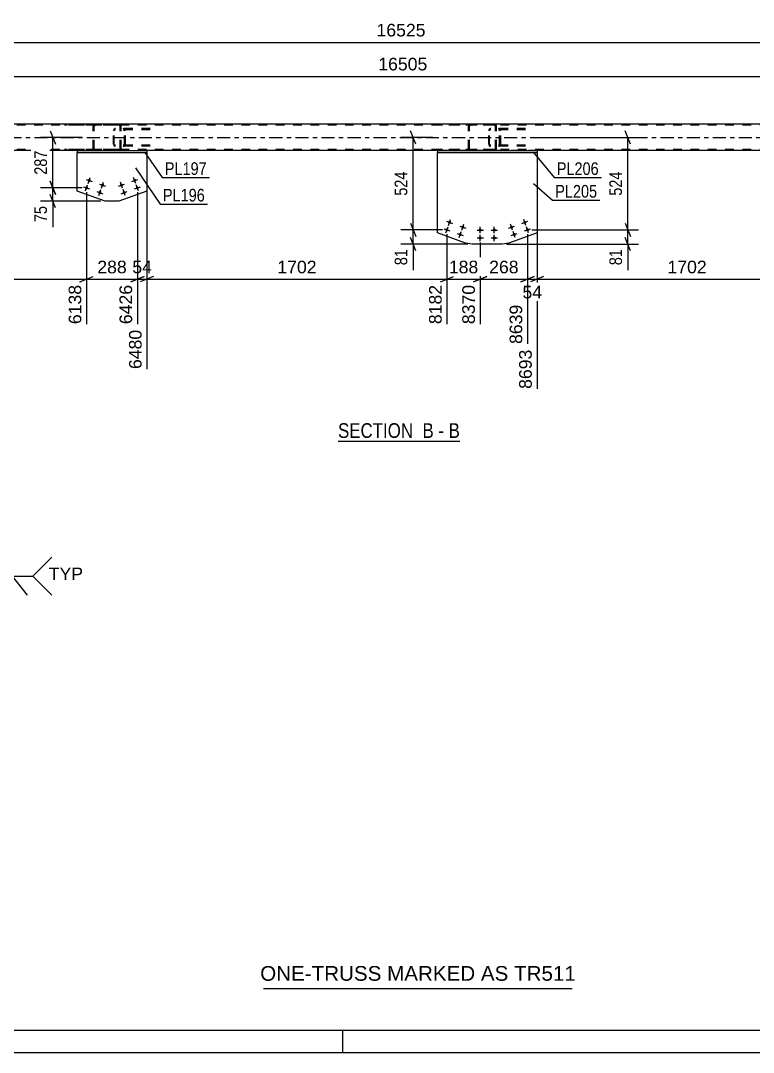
# Model space of a CAD drawing. Header units: millimetres. Extents: x -88 to 753, y -403 to 191.
# Drawn here: x 259.8 to 426, y -402.9 to -168.6 of the extents above; entities that cross this region are included whole.
import ezdxf

# ---------------------------------------------------------------- set-up
doc = ezdxf.new("R2010")
doc.units = ezdxf.units.MM
doc.linetypes.add('DXK_LINE_DOT2', pattern=[3.9198, 1.9599, -1.9599])
doc.linetypes.add('DXK_LINE_DOT3', pattern=[5.9187, 2.979, -0.9799, 0.9799, -0.9799])
doc.styles.add('Arial', font='arial.ttf', dxfattribs={"height": 0.2})
doc.styles.add('Arial Narrow', font='ARIALN.TTF', dxfattribs={"height": 0.2})

# ---------------------------------------------------------------- blocks, each defined once
blk = doc.blocks.new('Unknown-317404679-1115')
at = {"color": 5, "linetype": 'Continuous'}
for p, q in [((-83.11, -397.88), (747.89, -397.88)), ((332.89, -402.88), (332.89, -397.88)), ((-88.11, -402.88), (752.89, -402.88))]:
    blk.add_line(p, q, dxfattribs=at)
blk = doc.blocks.new('Unknown-317404679-17 - 4882')
at = {"color": 6, "linetype": 'Continuous'}
blk.add_line((331.8, -264.13), (359.45, -264.13), dxfattribs=at)
at = {"color": 0, "linetype": 'Continuous'}
blk.add_wipeout([(349.91, -263.38), (349.91, -259.88), (331.8, -259.88), (331.8, -263.38)], dxfattribs=at)
at = {"color": 7, "linetype": 'Continuous', "style": 'Arial Narrow'}
blk.add_text('SECTION ', height=3.34, dxfattribs=at).set_placement((331.8, -263.38))
at = {"color": 0, "linetype": 'Continuous'}
blk.add_wipeout([(353.52, -263.38), (353.52, -259.88), (350.96, -259.88), (350.96, -263.38)], dxfattribs=at)
at = {"color": 7, "linetype": 'Continuous', "style": 'Arial Narrow'}
blk.add_text('B', height=3.34, dxfattribs=at).set_placement((350.96, -263.38))
at = {"color": 0, "linetype": 'Continuous'}
blk.add_wipeout([(355.84, -263.38), (355.84, -259.88), (354.57, -259.88), (354.57, -263.38)], dxfattribs=at)
at = {"color": 7, "linetype": 'Continuous', "style": 'Arial Narrow'}
blk.add_text('-', height=3.34, dxfattribs=at).set_placement((354.57, -263.38))
at = {"color": 0, "linetype": 'Continuous'}
blk.add_wipeout([(359.45, -263.38), (359.45, -259.88), (356.89, -259.88), (356.89, -263.38)], dxfattribs=at)
at = {"color": 7, "linetype": 'Continuous', "style": 'Arial Narrow'}
blk.add_text('B', height=3.34, dxfattribs=at).set_placement((356.89, -263.38))
blk = doc.blocks.new('Part-317404679-4944 - 4882')
at = {"color": 2, "linetype": 'Continuous'}
for p, q in [((354.34, -216.85), (354.34, -198.56)), ((376.95, -198.56), (376.95, -216.85)), ((360.75, -219.13), (354.34, -216.85)), ((376.95, -216.85), (370.54, -219.13)), ((362.25, -219.38), (360.75, -219.13)), ((369.05, -219.38), (362.25, -219.38)), ((370.54, -219.13), (369.05, -219.38))]:
    blk.add_line(p, q, dxfattribs=at)
at = {"color": 7, "linetype": 'DXK_LINE_DOT2'}
blk.add_line((354.34, -198.56), (376.95, -198.56), dxfattribs=at)
blk = doc.blocks.new('Part-317404679-5072 - 4882')
at = {"color": 2, "linetype": 'Continuous'}
for p, q in [((354.34, -198.16), (354.34, -198.56)), ((354.34, -198.16), (376.95, -198.16)), ((354.34, -198.56), (376.95, -198.56)), ((376.95, -198.16), (376.95, -198.56))]:
    blk.add_line(p, q, dxfattribs=at)
blk = doc.blocks.new('Part-317404679-5019 - 4882')
at = {"color": 7, "linetype": 'DXK_LINE_DOT2'}
for p, q in [((367.25, -192.16), (354.89, -192.16)), ((367.25, -192.4), (354.89, -192.4)), ((361.41, -192.46), (361.37, -192.64)), ((361.37, -197.68), (361.37, -192.64)), ((361.63, -192.64), (361.65, -192.55)), ((361.63, -197.68), (361.63, -192.64)), ((361.65, -192.55), (361.7, -192.47)), ((361.89, -192.16), (361.69, -192.2)), ((361.7, -192.47), (361.79, -192.42)), ((361.79, -192.42), (361.89, -192.4)), ((367.44, -192.2), (367.25, -192.16)), ((367.25, -192.4), (367.35, -192.42)), ((367.35, -192.42), (367.43, -192.47)), ((367.43, -192.47), (367.48, -192.55)), ((367.48, -192.55), (367.5, -192.64)), ((367.5, -197.68), (367.5, -192.64)), ((367.76, -192.64), (367.72, -192.46)), ((367.76, -197.68), (367.76, -192.64)), ((367.25, -197.92), (354.89, -197.92)), ((367.25, -198.16), (354.89, -198.16)), ((361.37, -197.68), (361.41, -197.86)), ((361.65, -197.77), (361.63, -197.68)), ((361.7, -197.85), (361.65, -197.77)), ((361.69, -198.12), (361.89, -198.16)), ((361.79, -197.9), (361.7, -197.85)), ((361.89, -197.92), (361.79, -197.9)), ((367.35, -197.9), (367.25, -197.92)), ((367.25, -198.16), (367.44, -198.12)), ((367.43, -197.85), (367.35, -197.9)), ((367.48, -197.77), (367.43, -197.85)), ((367.5, -197.68), (367.48, -197.77)), ((367.72, -197.86), (367.76, -197.68))]:
    blk.add_line(p, q, dxfattribs=at)
for centre, start, end in [((361.87, -192.66), 110.7583, 155.68), ((367.27, -192.66), 24.32, 69.2417), ((361.87, -197.66), 204.32, 249.2417), ((367.27, -197.66), 290.7583, 335.68)]:
    blk.add_arc(centre, 0.496, start, end, dxfattribs=at)
blk = doc.blocks.new('Bolt-317404679-4905 - 4882')
at = {"linetype": 'Continuous'}
for points in [[(356.77, -214.32, -1), (357.45, -214.56, -1)], [(359.79, -215.39, -1), (360.47, -215.63, -1)], [(356.17, -216.02, -1), (356.85, -216.26, -1)], [(359.19, -217.09, -1), (359.86, -217.33, -1)]]:
    blk.add_hatch(color=1, dxfattribs=at).paths.add_polyline_path(points)
at = {"color": 1, "linetype": 'Continuous'}
for p, q in [((356.27, -216.82), (356.75, -215.46)), ((356.43, -214.2), (357.79, -214.68)), ((356.87, -215.12), (357.35, -213.76)), ((359.45, -215.27), (360.8, -215.75)), ((359.89, -216.19), (360.37, -214.83)), ((355.83, -215.9), (357.19, -216.38)), ((358.85, -216.97), (360.2, -217.45)), ((359.28, -217.88), (359.77, -216.53))]:
    blk.add_line(p, q, dxfattribs=at)
blk = doc.blocks.new('Bolt-317404679-4906 - 4882')
at = {"linetype": 'Continuous'}
for points in [[(363.69, -216.18, -1), (364.41, -216.18, -1)], [(363.69, -217.98, -1), (364.41, -217.98, -1)], [(366.89, -216.18, -1), (367.61, -216.18, -1)], [(366.89, -217.98, -1), (367.61, -217.98, -1)]]:
    blk.add_hatch(color=1, dxfattribs=at).paths.add_polyline_path(points)
at = {"color": 1, "linetype": 'Continuous'}
for p, q in [((364.05, -216.9), (364.05, -215.46)), ((367.25, -216.9), (367.25, -215.46)), ((363.33, -216.18), (364.77, -216.18)), ((364.05, -218.7), (364.05, -217.26)), ((366.53, -216.18), (367.97, -216.18)), ((367.25, -218.7), (367.25, -217.26)), ((363.33, -217.98), (364.77, -217.98)), ((366.53, -217.98), (367.97, -217.98))]:
    blk.add_line(p, q, dxfattribs=at)
blk = doc.blocks.new('Part-317404679-4918 - 4882')
at = {"color": 2, "linetype": 'Continuous'}
for p, q in [((272.59, -207.34), (272.59, -198.56)), ((288.44, -198.56), (288.44, -207.34)), ((278.99, -209.61), (272.59, -207.34)), ((288.44, -207.34), (282.03, -209.61)), ((282.03, -209.61), (278.99, -209.61))]:
    blk.add_line(p, q, dxfattribs=at)
at = {"color": 7, "linetype": 'DXK_LINE_DOT2'}
blk.add_line((272.59, -198.56), (288.44, -198.56), dxfattribs=at)
blk = doc.blocks.new('Part-317404679-4990 - 4882')
at = {"color": 2, "linetype": 'Continuous'}
for p, q in [((637.17, -192.16), (55.78, -192.16)), ((272.59, -198.16), (206.68, -198.16)), ((354.34, -198.16), (288.44, -198.16)), ((442.85, -198.16), (376.95, -198.16))]:
    blk.add_line(p, q, dxfattribs=at)
at = {"color": 7, "linetype": 'DXK_LINE_DOT2'}
for p, q in [((637.17, -192.4), (55.78, -192.4)), ((637.17, -197.92), (55.78, -197.92)), ((288.44, -198.16), (272.59, -198.16)), ((376.95, -198.16), (354.34, -198.16))]:
    blk.add_line(p, q, dxfattribs=at)
at = {"color": 7, "linetype": 'DXK_LINE_DOT3'}
blk.add_line((55.78, -195.16), (637.17, -195.16), dxfattribs=at)
blk = doc.blocks.new('Bolt-317404679-4945 - 4882')
at = {"linetype": 'Continuous'}
for points in [[(370.83, -215.63, -1), (371.51, -215.39, -1)], [(373.84, -214.56, -1), (374.52, -214.32, -1)], [(371.43, -217.32, -1), (372.11, -217.08, -1)], [(374.45, -216.26, -1), (375.12, -216.01, -1)]]:
    blk.add_hatch(color=1, dxfattribs=at).paths.add_polyline_path(points)
at = {"color": 1, "linetype": 'Continuous'}
for p, q in [((370.49, -215.75), (371.85, -215.27)), ((371.41, -216.19), (370.93, -214.83)), ((373.5, -214.68), (374.86, -214.2)), ((374.42, -215.12), (373.94, -213.76)), ((375.03, -216.81), (374.54, -215.46)), ((371.09, -217.45), (372.45, -216.96)), ((372.01, -217.88), (371.53, -216.53)), ((374.11, -216.38), (375.46, -215.89))]:
    blk.add_line(p, q, dxfattribs=at)
blk = doc.blocks.new('Bolt-317404679-4951 - 4882')
at = {"linetype": 'Continuous'}
for points in [[(275.01, -204.8, -1), (275.69, -205.04, -1)], [(278.03, -205.87, -1), (278.71, -206.11, -1)], [(274.41, -206.5, -1), (275.09, -206.74, -1)], [(277.43, -207.57, -1), (278.11, -207.81, -1)]]:
    blk.add_hatch(color=1, dxfattribs=at).paths.add_polyline_path(points)
at = {"color": 1, "linetype": 'Continuous'}
for p, q in [((274.51, -207.3), (274.99, -205.94)), ((274.67, -204.68), (276.03, -205.16)), ((275.11, -205.6), (275.59, -204.24)), ((277.69, -205.75), (279.05, -206.23)), ((278.13, -206.67), (278.61, -205.31)), ((274.07, -206.38), (275.43, -206.86)), ((277.09, -207.45), (278.44, -207.93)), ((277.53, -208.37), (278.01, -207.01))]:
    blk.add_line(p, q, dxfattribs=at)
blk = doc.blocks.new('Bolt-317404679-5021 - 4882')
at = {"linetype": 'Continuous'}
for points in [[(282.32, -206.11, -1), (283, -205.87, -1)], [(285.33, -205.04, -1), (286.01, -204.8, -1)], [(282.92, -207.81, -1), (283.6, -207.57, -1)], [(285.94, -206.74, -1), (286.61, -206.5, -1)]]:
    blk.add_hatch(color=1, dxfattribs=at).paths.add_polyline_path(points)
at = {"color": 1, "linetype": 'Continuous'}
for p, q in [((281.98, -206.23), (283.34, -205.75)), ((282.9, -206.67), (282.42, -205.31)), ((285, -205.16), (286.35, -204.68)), ((285.91, -205.6), (285.43, -204.24)), ((286.52, -207.3), (286.03, -205.94)), ((282.58, -207.93), (283.94, -207.45)), ((283.5, -208.37), (283.02, -207.01)), ((285.6, -206.86), (286.95, -206.38))]:
    blk.add_line(p, q, dxfattribs=at)
blk = doc.blocks.new('Part-317404679-4957 - 4882')
at = {"color": 7, "linetype": 'DXK_LINE_DOT2'}
for p, q in [((280.91, -193.46), (280.89, -193.64)), ((280.89, -196.68), (280.89, -193.64)), ((280.97, -193.3), (280.91, -193.46)), ((281.06, -193.2), (280.97, -193.3)), ((281.02, -193.64), (281.03, -193.55)), ((281.02, -196.68), (281.02, -193.64)), ((281.03, -193.55), (281.06, -193.47)), ((281.16, -193.16), (281.06, -193.2)), ((281.06, -193.47), (281.11, -193.42)), ((281.11, -193.42), (281.16, -193.4)), ((289.16, -193.16), (281.16, -193.16)), ((289.16, -193.4), (281.16, -193.4)), ((282.63, -193.4), (282.63, -193.16)), ((283.26, -193.2), (283.07, -193.16)), ((283.07, -193.4), (283.17, -193.42)), ((283.17, -193.42), (283.25, -193.47)), ((283.25, -193.47), (283.3, -193.55)), ((283.3, -193.55), (283.32, -193.64)), ((283.32, -196.68), (283.32, -193.64)), ((283.57, -193.64), (283.54, -193.46)), ((283.57, -196.68), (283.57, -193.64)), ((280.89, -196.68), (280.91, -196.86)), ((281.03, -196.77), (281.02, -196.68)), ((283.32, -196.68), (283.3, -196.77)), ((283.54, -196.86), (283.57, -196.68)), ((280.91, -196.86), (280.97, -197.02)), ((280.97, -197.02), (281.06, -197.12)), ((281.06, -196.85), (281.03, -196.77)), ((281.11, -196.9), (281.06, -196.85)), ((281.06, -197.12), (281.16, -197.16)), ((281.16, -196.92), (281.11, -196.9)), ((289.16, -196.92), (281.16, -196.92)), ((289.16, -197.16), (281.16, -197.16)), ((282.63, -197.16), (282.63, -196.92)), ((283.17, -196.9), (283.07, -196.92)), ((283.07, -197.16), (283.26, -197.12)), ((283.25, -196.85), (283.17, -196.9)), ((283.3, -196.77), (283.25, -196.85))]:
    blk.add_line(p, q, dxfattribs=at)
for centre, start, end in [((283.09, -193.66), 23.8951, 68.8487), ((283.09, -196.66), 291.1513, 336.1049)]:
    blk.add_arc(centre, 0.492, start, end, dxfattribs=at)
blk = doc.blocks.new('Part-317404679-5002 - 4882')
at = {"color": 7, "linetype": 'DXK_LINE_DOT2'}
for p, q in [((282.11, -192.16), (269.76, -192.16)), ((282.11, -192.4), (269.76, -192.4)), ((276.28, -192.46), (276.24, -192.64)), ((276.24, -197.68), (276.24, -192.64)), ((276.5, -192.64), (276.51, -192.55)), ((276.5, -197.68), (276.5, -192.64)), ((276.51, -192.55), (276.57, -192.47)), ((276.75, -192.16), (276.56, -192.2)), ((276.57, -192.47), (276.65, -192.42)), ((276.65, -192.42), (276.75, -192.4)), ((282.31, -192.2), (282.11, -192.16)), ((282.11, -192.4), (282.21, -192.42)), ((282.21, -192.42), (282.29, -192.47)), ((282.29, -192.47), (282.35, -192.55)), ((282.35, -192.55), (282.37, -192.64)), ((282.37, -197.68), (282.37, -192.64)), ((282.63, -192.64), (282.59, -192.46)), ((282.63, -197.68), (282.63, -192.64)), ((282.11, -197.92), (269.76, -197.92)), ((282.11, -198.16), (269.76, -198.16)), ((276.24, -197.68), (276.28, -197.86)), ((276.51, -197.77), (276.5, -197.68)), ((276.57, -197.85), (276.51, -197.77)), ((276.56, -198.12), (276.75, -198.16)), ((276.65, -197.9), (276.57, -197.85)), ((276.75, -197.92), (276.65, -197.9)), ((282.21, -197.9), (282.11, -197.92)), ((282.11, -198.16), (282.31, -198.12)), ((282.29, -197.85), (282.21, -197.9)), ((282.35, -197.77), (282.29, -197.85)), ((282.37, -197.68), (282.35, -197.77)), ((282.59, -197.86), (282.63, -197.68))]:
    blk.add_line(p, q, dxfattribs=at)
for centre, start, end in [((276.73, -192.66), 110.7583, 155.68), ((282.13, -192.66), 24.32, 69.2417), ((276.73, -197.66), 204.32, 249.2417), ((282.13, -197.66), 290.7583, 335.68)]:
    blk.add_arc(centre, 0.496, start, end, dxfattribs=at)
blk = doc.blocks.new('Part-317404679-5136 - 4882')
at = {"color": 2, "linetype": 'Continuous'}
for p, q in [((272.59, -198.16), (272.59, -198.56)), ((272.59, -198.16), (288.44, -198.16)), ((272.59, -198.56), (288.44, -198.56)), ((288.44, -198.16), (288.44, -198.56))]:
    blk.add_line(p, q, dxfattribs=at)
blk = doc.blocks.new('Part-317404679-5146 - 4882')
at = {"color": 7, "linetype": 'DXK_LINE_DOT2'}
for p, q in [((366.04, -193.46), (366.02, -193.64)), ((366.02, -196.68), (366.02, -193.64)), ((366.1, -193.3), (366.04, -193.46)), ((366.19, -193.2), (366.1, -193.3)), ((366.16, -193.64), (366.17, -193.55)), ((366.16, -196.68), (366.16, -193.64)), ((366.17, -193.55), (366.2, -193.47)), ((366.29, -193.16), (366.19, -193.2)), ((366.2, -193.47), (366.24, -193.42)), ((366.24, -193.42), (366.29, -193.4)), ((374.3, -193.16), (366.29, -193.16)), ((374.3, -193.4), (366.29, -193.4)), ((367.76, -193.4), (367.76, -193.16)), ((368.4, -193.2), (368.2, -193.16)), ((368.2, -193.4), (368.3, -193.42)), ((368.3, -193.42), (368.38, -193.47)), ((368.38, -193.47), (368.44, -193.55)), ((368.44, -193.55), (368.46, -193.64)), ((368.46, -196.68), (368.46, -193.64)), ((368.71, -193.64), (368.67, -193.46)), ((368.71, -196.68), (368.71, -193.64)), ((366.02, -196.68), (366.04, -196.86)), ((366.17, -196.77), (366.16, -196.68)), ((368.46, -196.68), (368.44, -196.77)), ((368.67, -196.86), (368.71, -196.68)), ((366.04, -196.86), (366.1, -197.02)), ((366.1, -197.02), (366.19, -197.12)), ((366.2, -196.85), (366.17, -196.77)), ((366.19, -197.12), (366.29, -197.16)), ((366.24, -196.9), (366.2, -196.85)), ((366.29, -196.92), (366.24, -196.9)), ((374.3, -196.92), (366.29, -196.92)), ((374.3, -197.16), (366.29, -197.16)), ((367.76, -197.16), (367.76, -196.92)), ((368.3, -196.9), (368.2, -196.92)), ((368.2, -197.16), (368.4, -197.12)), ((368.38, -196.85), (368.3, -196.9)), ((368.44, -196.77), (368.38, -196.85))]:
    blk.add_line(p, q, dxfattribs=at)
for centre, start, end in [((368.22, -193.66), 23.8951, 68.8487), ((368.22, -196.66), 291.1513, 336.1049)]:
    blk.add_arc(centre, 0.492, start, end, dxfattribs=at)
blk = doc.blocks.new('StraightDimension-317404679-10442 - 4882')
at = {"color": 7, "linetype": 'Continuous'}
for p, q in [((288.44, -199.56), (288.44, -247.75)), ((286.28, -207.62), (286.28, -237.55)), ((284.78, -227.96), (287.78, -226.76)), ((289.94, -226.76), (286.94, -227.96)), ((286.28, -227.36), (288.44, -227.36))]:
    blk.add_line(p, q, dxfattribs=at)
at = {"color": 0}
blk.add_wipeout([(290.18, -226.61), (290.18, -222.41), (284.53, -222.41), (284.53, -226.61)], dxfattribs=at)
at = {"color": 0, "linetype": 'Continuous'}
blk.add_wipeout([(287.84, -238.26), (283.64, -238.26), (283.64, -248.35), (287.84, -248.35)], dxfattribs=at)
at = {"color": 3, "style": 'Arial'}
blk.add_text('54', height=2.865, dxfattribs=at).set_placement((285.13, -226.01))
at = {"color": 3, "linetype": 'Continuous', "style": 'Arial'}
blk.add_text('6480', height=2.865, rotation=90.0002, dxfattribs=at).set_placement((287.24, -247.75))
blk = doc.blocks.new('StraightDimension-317404679-10444 - 4882')
at = {"color": 7, "linetype": 'Continuous'}
for p, q in [((206.68, -199.56), (206.68, -252.25)), ((274.75, -207.62), (274.75, -237.55)), ((208.18, -226.76), (205.18, -227.96)), ((273.25, -227.96), (276.25, -226.76)), ((206.68, -227.36), (274.75, -227.36))]:
    blk.add_line(p, q, dxfattribs=at)
at = {"color": 0}
blk.add_wipeout([(245.76, -226.61), (245.76, -222.41), (235.67, -222.41), (235.67, -226.61)], dxfattribs=at)
at = {"color": 0, "linetype": 'Continuous'}
blk.add_wipeout([(274.15, -228.06), (269.95, -228.06), (269.95, -238.15), (274.15, -238.15)], dxfattribs=at)
at = {"color": 3, "style": 'Arial'}
blk.add_text('1702', height=2.865, dxfattribs=at).set_placement((236.27, -226.01))
at = {"color": 3, "linetype": 'Continuous', "style": 'Arial'}
blk.add_text('6138', height=2.865, rotation=90.0002, dxfattribs=at).set_placement((273.55, -237.55))
blk = doc.blocks.new('StraightDimension-317404679-5199 - 4882')
at = {"color": 7, "linetype": 'Continuous'}
blk.add_line((42.88, -173.59), (649.27, -173.59), dxfattribs=at)
at = {"color": 0}
blk.add_wipeout([(352.24, -172.84), (352.24, -168.64), (339.92, -168.64), (339.92, -172.84)], dxfattribs=at)
at = {"color": 3, "style": 'Arial'}
blk.add_text('16525', height=2.865, dxfattribs=at).set_placement((340.52, -172.24))
blk = doc.blocks.new('StraightDimension-317404679-15449 - 4882')
at = {"color": 7, "linetype": 'Continuous'}
for p, q in [((398.17, -196.66), (396.97, -193.66)), ((376.21, -195.16), (399.97, -195.16)), ((397.57, -216.13), (397.57, -195.16)), ((396.97, -214.63), (398.17, -217.63)), ((375.79, -216.13), (399.97, -216.13))]:
    blk.add_line(p, q, dxfattribs=at)
at = {"color": 0}
blk.add_wipeout([(396.82, -202.3), (392.62, -202.3), (392.62, -208.99), (396.82, -208.99)], dxfattribs=at)
at = {"color": 3, "style": 'Arial Narrow'}
blk.add_text('524', height=2.863, rotation=90.0002, dxfattribs=at).set_placement((396.22, -208.39))
blk = doc.blocks.new('StraightDimension-317404679-10437 - 4882')
at = {"color": 7, "linetype": 'Continuous'}
for p, q in [((376.95, -199.56), (376.95, -252.25)), ((445.02, -207.62), (445.02, -239.78)), ((378.45, -226.76), (375.45, -227.96)), ((443.52, -227.96), (446.52, -226.76)), ((376.95, -227.36), (445.02, -227.36))]:
    blk.add_line(p, q, dxfattribs=at)
at = {"color": 0}
blk.add_wipeout([(416.03, -226.61), (416.03, -222.41), (405.94, -222.41), (405.94, -226.61)], dxfattribs=at)
at = {"color": 0, "linetype": 'Continuous'}
blk.add_wipeout([(444.42, -228.06), (440.22, -228.06), (440.22, -240.38), (444.42, -240.38)], dxfattribs=at)
at = {"color": 3, "style": 'Arial'}
blk.add_text('1702', height=2.865, dxfattribs=at).set_placement((406.54, -226.01))
at = {"color": 3, "linetype": 'Continuous', "style": 'Arial'}
blk.add_text('10395', height=2.865, rotation=90.0002, dxfattribs=at).set_placement((443.82, -239.78))
blk = doc.blocks.new('StraightDimension-317404679-10438 - 4882')
at = {"color": 7, "linetype": 'Continuous'}
for p, q in [((376.95, -199.56), (376.95, -252.25)), ((374.79, -217.13), (374.79, -242.05)), ((373.29, -227.96), (376.29, -226.76)), ((378.45, -226.76), (375.45, -227.96)), ((374.79, -227.36), (376.95, -227.36))]:
    blk.add_line(p, q, dxfattribs=at)
at = {"color": 0}
blk.add_wipeout([(378.69, -232.31), (378.69, -228.11), (373.04, -228.11), (373.04, -232.31)], dxfattribs=at)
at = {"color": 0, "linetype": 'Continuous'}
blk.add_wipeout([(376.35, -242.76), (372.15, -242.76), (372.15, -252.85), (376.35, -252.85)], dxfattribs=at)
at = {"color": 3, "style": 'Arial'}
blk.add_text('54', height=2.865, dxfattribs=at).set_placement((373.64, -231.71))
at = {"color": 3, "linetype": 'Continuous', "style": 'Arial'}
blk.add_text('8693', height=2.865, rotation=90.0002, dxfattribs=at).set_placement((375.75, -252.25))
blk = doc.blocks.new('StraightDimension-317404679-10439 - 4882')
at = {"color": 7, "linetype": 'Continuous'}
for p, q in [((374.79, -217.13), (374.79, -242.05)), ((364.05, -218.98), (364.05, -237.55)), ((362.55, -227.96), (365.55, -226.76)), ((376.29, -226.76), (373.29, -227.96)), ((364.05, -227.36), (374.79, -227.36))]:
    blk.add_line(p, q, dxfattribs=at)
at = {"color": 0}
blk.add_wipeout([(373.35, -226.61), (373.35, -222.41), (365.48, -222.41), (365.48, -226.61)], dxfattribs=at)
at = {"color": 0, "linetype": 'Continuous'}
blk.add_wipeout([(374.19, -232.56), (369.99, -232.56), (369.99, -242.65), (374.19, -242.65)], dxfattribs=at)
at = {"color": 3, "style": 'Arial'}
blk.add_text('268', height=2.865, dxfattribs=at).set_placement((366.08, -226.01))
at = {"color": 3, "linetype": 'Continuous', "style": 'Arial'}
blk.add_text('8639', height=2.865, rotation=90.0002, dxfattribs=at).set_placement((373.59, -242.05))
blk = doc.blocks.new('StraightDimension-317404679-10440 - 4882')
at = {"color": 7, "linetype": 'Continuous'}
for p, q in [((356.51, -217.14), (356.51, -237.55)), ((364.05, -218.98), (364.05, -237.55)), ((355.01, -227.96), (358.01, -226.76)), ((365.55, -226.76), (362.55, -227.96)), ((356.51, -227.36), (364.05, -227.36))]:
    blk.add_line(p, q, dxfattribs=at)
at = {"color": 0}
blk.add_wipeout([(364.21, -226.61), (364.21, -222.41), (356.34, -222.41), (356.34, -226.61)], dxfattribs=at)
at = {"color": 0, "linetype": 'Continuous'}
blk.add_wipeout([(363.45, -228.06), (359.25, -228.06), (359.25, -238.15), (363.45, -238.15)], dxfattribs=at)
at = {"color": 3, "style": 'Arial'}
blk.add_text('188', height=2.865, dxfattribs=at).set_placement((356.94, -226.01))
at = {"color": 3, "linetype": 'Continuous', "style": 'Arial'}
blk.add_text('8370', height=2.865, rotation=90.0002, dxfattribs=at).set_placement((362.85, -237.55))
blk = doc.blocks.new('StraightDimension-317404679-10441 - 4882')
at = {"color": 7, "linetype": 'Continuous'}
for p, q in [((288.44, -199.56), (288.44, -247.75)), ((356.51, -217.14), (356.51, -237.55)), ((289.94, -226.76), (286.94, -227.96)), ((355.01, -227.96), (358.01, -226.76)), ((288.44, -227.36), (356.51, -227.36))]:
    blk.add_line(p, q, dxfattribs=at)
at = {"color": 0}
blk.add_wipeout([(327.52, -226.61), (327.52, -222.41), (317.43, -222.41), (317.43, -226.61)], dxfattribs=at)
at = {"color": 0, "linetype": 'Continuous'}
blk.add_wipeout([(355.91, -228.06), (351.71, -228.06), (351.71, -238.15), (355.91, -238.15)], dxfattribs=at)
at = {"color": 3, "style": 'Arial'}
blk.add_text('1702', height=2.865, dxfattribs=at).set_placement((318.03, -226.01))
at = {"color": 3, "linetype": 'Continuous', "style": 'Arial'}
blk.add_text('8182', height=2.865, rotation=90.0002, dxfattribs=at).set_placement((355.31, -237.55))
blk = doc.blocks.new('StraightDimension-317404679-10443 - 4882')
at = {"color": 7, "linetype": 'Continuous'}
for p, q in [((274.75, -207.62), (274.75, -237.55)), ((286.28, -207.62), (286.28, -237.55)), ((273.25, -227.96), (276.25, -226.76)), ((287.78, -226.76), (284.78, -227.96)), ((274.75, -227.36), (286.28, -227.36))]:
    blk.add_line(p, q, dxfattribs=at)
at = {"color": 0}
blk.add_wipeout([(284.45, -226.61), (284.45, -222.41), (276.58, -222.41), (276.58, -226.61)], dxfattribs=at)
at = {"color": 0, "linetype": 'Continuous'}
blk.add_wipeout([(285.68, -228.06), (281.48, -228.06), (281.48, -238.15), (285.68, -238.15)], dxfattribs=at)
at = {"color": 3, "style": 'Arial'}
blk.add_text('288', height=2.865, dxfattribs=at).set_placement((277.18, -226.01))
at = {"color": 3, "linetype": 'Continuous', "style": 'Arial'}
blk.add_text('6426', height=2.865, rotation=90.0002, dxfattribs=at).set_placement((285.08, -237.55))
blk = doc.blocks.new('StraightDimension-317404679-15086 - 4882')
at = {"color": 7, "linetype": 'Continuous'}
blk.add_line((43.68, -181.29), (649.27, -181.29), dxfattribs=at)
at = {"color": 0}
blk.add_wipeout([(352.64, -180.54), (352.64, -176.34), (340.32, -176.34), (340.32, -180.54)], dxfattribs=at)
at = {"color": 3, "style": 'Arial'}
blk.add_text('16505', height=2.865, dxfattribs=at).set_placement((340.92, -179.94))
blk = doc.blocks.new('StraightDimension-317404679-15394 - 4882')
at = {"color": 7, "linetype": 'Continuous'}
for p, q in [((266.51, -193.66), (267.71, -196.66)), ((273.75, -195.16), (264.26, -195.16)), ((267.11, -206.62), (267.11, -195.16)), ((267.71, -208.12), (266.51, -205.12)), ((273.75, -206.62), (264.26, -206.62))]:
    blk.add_line(p, q, dxfattribs=at)
at = {"color": 0}
blk.add_wipeout([(266.36, -197.55), (262.16, -197.55), (262.16, -204.23), (266.36, -204.23)], dxfattribs=at)
at = {"color": 3, "style": 'Arial Narrow'}
blk.add_text('287', height=2.863, rotation=90.0002, dxfattribs=at).set_placement((265.76, -203.63))
blk = doc.blocks.new('StraightDimension-317404679-15395 - 4882')
at = {"color": 7, "linetype": 'Continuous'}
for p, q in [((266.51, -205.12), (267.71, -208.12)), ((273.75, -206.62), (264.26, -206.62)), ((267.71, -211.11), (266.51, -208.11)), ((267.11, -209.61), (267.11, -206.62)), ((277.99, -209.61), (264.26, -209.61))]:
    blk.add_line(p, q, dxfattribs=at)
at = {"color": 0}
blk.add_wipeout([(266.36, -210.14), (262.16, -210.14), (262.16, -214.99), (266.36, -214.99)], dxfattribs=at)
at = {"color": 7, "linetype": 'Continuous'}
blk.add_line((267.11, -209.61), (267.11, -215.52), dxfattribs=at)
blk.add_line((267.11, -209.61), (267.11, -215.52), dxfattribs=at)
at = {"color": 3, "style": 'Arial Narrow'}
blk.add_text('75', height=2.863, rotation=90.0002, dxfattribs=at).set_placement((265.76, -214.39))
blk = doc.blocks.new('StraightDimension-317404679-15422 - 4882')
at = {"color": 7, "linetype": 'Continuous'}
for p, q in [((349.46, -196.66), (348.26, -193.66)), ((353.34, -195.16), (346.01, -195.16)), ((348.86, -216.14), (348.86, -195.16)), ((348.26, -214.64), (349.46, -217.64)), ((355.51, -216.14), (346.01, -216.14))]:
    blk.add_line(p, q, dxfattribs=at)
at = {"color": 0}
blk.add_wipeout([(348.11, -202.31), (343.91, -202.31), (343.91, -208.99), (348.11, -208.99)], dxfattribs=at)
at = {"color": 3, "style": 'Arial Narrow'}
blk.add_text('524', height=2.863, rotation=90.0002, dxfattribs=at).set_placement((347.51, -208.39))
blk = doc.blocks.new('StraightDimension-317404679-15423 - 4882')
at = {"color": 7, "linetype": 'Continuous'}
for p, q in [((348.26, -214.64), (349.46, -217.64)), ((355.51, -216.14), (346.01, -216.14)), ((348.86, -219.38), (348.86, -216.14)), ((361.25, -219.38), (346.01, -219.38)), ((349.46, -220.88), (348.26, -217.88))]:
    blk.add_line(p, q, dxfattribs=at)
at = {"color": 0}
blk.add_wipeout([(348.11, -219.91), (343.91, -219.91), (343.91, -224.77), (348.11, -224.77)], dxfattribs=at)
at = {"color": 7, "linetype": 'Continuous'}
blk.add_line((348.86, -219.38), (348.86, -225.29), dxfattribs=at)
blk.add_line((348.86, -219.38), (348.86, -225.29), dxfattribs=at)
at = {"color": 3, "style": 'Arial Narrow'}
blk.add_text('81', height=2.863, rotation=90.0002, dxfattribs=at).set_placement((347.51, -224.17))
blk = doc.blocks.new('StraightDimension-317404679-15450 - 4882')
at = {"color": 7, "linetype": 'Continuous'}
for p, q in [((396.97, -214.63), (398.17, -217.63)), ((375.79, -216.13), (399.97, -216.13)), ((397.57, -219.38), (397.57, -216.13)), ((370.05, -219.38), (399.97, -219.38)), ((398.17, -220.88), (396.97, -217.88))]:
    blk.add_line(p, q, dxfattribs=at)
at = {"color": 0}
blk.add_wipeout([(396.82, -219.91), (392.62, -219.91), (392.62, -224.77), (396.82, -224.77)], dxfattribs=at)
at = {"color": 7, "linetype": 'Continuous'}
blk.add_line((397.57, -219.38), (397.57, -225.29), dxfattribs=at)
blk.add_line((397.57, -219.38), (397.57, -225.29), dxfattribs=at)
at = {"color": 3, "style": 'Arial Narrow'}
blk.add_text('81', height=2.863, rotation=90.0002, dxfattribs=at).set_placement((396.22, -224.17))
blk = doc.blocks.new('Unknown-317404679-16012')
at = {"color": 7, "linetype": 'Continuous'}
blk.add_line((314.89, -388.38), (384.89, -388.38), dxfattribs=at)
at = {"color": 7, "style": 'Arial'}
blk.add_text('ONE-TRUSS MARKED AS TR511', height=3.3428, dxfattribs=at).set_placement((314.14, -386.63))
blk = doc.blocks.new('WeldMark-317404679-1620 - 1236')
at = {"linetype": 'Continuous'}
for points in [[(235.69, -306.57), (232.74, -307.5), (234.91, -305.29)], [(245.31, -306.23), (242.84, -308.1), (244.14, -305.29)]]:
    blk.add_hatch(color=30, dxfattribs=at).paths.add_polyline_path(points)
at = {"color": 30, "linetype": 'Continuous'}
for p, q in [((232.74, -307.5), (253.57, -294.77)), ((242.84, -308.1), (253.57, -294.77)), ((253.57, -294.77), (262.57, -294.77))]:
    blk.add_line(p, q, dxfattribs=at)
at = {"color": 3, "linetype": 'Continuous'}
for q in [(261.28, -299.05), (257.85, -299.05)]:
    blk.add_line((257.85, -294.77), q, dxfattribs=at)
for start, end in [(90, 270), (270, 90)]:
    blk.add_arc((253.57, -294.77), 1.5, start, end, dxfattribs=at)
at = {"color": 0, "linetype": 'Continuous'}
blk.add_wipeout([(273.94, -295.67), (273.94, -292.67), (266.17, -292.67), (266.17, -295.67)], dxfattribs=at)
blk.add_wipeout([(273.94, -295.67), (273.94, -292.67), (266.17, -292.67), (266.17, -295.67)], dxfattribs=at)
at = {"color": 3, "linetype": 'Continuous'}
for q in [(266.85, -290.48), (266.85, -299.05)]:
    blk.add_line((262.57, -294.77), q, dxfattribs=at)
at = {"color": 3, "linetype": 'Continuous', "style": 'Arial'}
blk.add_text('TYP', height=2.865, dxfattribs=at).set_placement((266.17, -295.67))
blk = doc.blocks.new('Mark-317404679-4914 - 4882')
at = {"color": 0}
blk.add_wipeout([(301.58, -209.7), (301.58, -206.7), (292.08, -206.7), (292.08, -209.7)], dxfattribs=at)
blk.add_wipeout([(301.58, -209.7), (301.58, -206.7), (292.08, -206.7), (292.08, -209.7)], dxfattribs=at)
at = {"color": 30, "linetype": 'Continuous'}
for p, q in [((285.84, -202.09), (291.48, -210.3)), ((291.48, -210.3), (302.18, -210.3))]:
    blk.add_line(p, q, dxfattribs=at)
at = {"color": 3, "style": 'Arial Narrow'}
blk.add_text('PL196', height=2.863, dxfattribs=at).set_placement((292.08, -209.7))
blk = doc.blocks.new('Mark-317404679-4940 - 4882')
at = {"color": 0}
blk.add_wipeout([(390.6, -208.82), (390.6, -205.82), (381.09, -205.82), (381.09, -208.82)], dxfattribs=at)
blk.add_wipeout([(390.6, -208.82), (390.6, -205.82), (381.09, -205.82), (381.09, -208.82)], dxfattribs=at)
at = {"color": 30, "linetype": 'Continuous'}
for p, q in [((376.11, -205.61), (380.49, -209.42)), ((380.49, -209.42), (391.2, -209.42))]:
    blk.add_line(p, q, dxfattribs=at)
at = {"color": 3, "style": 'Arial Narrow'}
blk.add_text('PL205', height=2.863, dxfattribs=at).set_placement((381.09, -208.82))
blk = doc.blocks.new('Mark-317404679-5068 - 4882')
at = {"color": 0}
blk.add_wipeout([(390.94, -203.68), (390.94, -200.68), (381.44, -200.68), (381.44, -203.68)], dxfattribs=at)
blk.add_wipeout([(390.94, -203.68), (390.94, -200.68), (381.44, -200.68), (381.44, -203.68)], dxfattribs=at)
at = {"color": 30, "linetype": 'Continuous'}
for p, q in [((376.12, -198.56), (380.84, -204.28)), ((380.84, -204.28), (391.54, -204.28))]:
    blk.add_line(p, q, dxfattribs=at)
at = {"color": 3, "style": 'Arial Narrow'}
blk.add_text('PL206', height=2.863, dxfattribs=at).set_placement((381.44, -203.68))
blk = doc.blocks.new('Mark-317404679-5132 - 4882')
at = {"color": 0}
blk.add_wipeout([(302.01, -203.67), (302.01, -200.67), (292.51, -200.67), (292.51, -203.67)], dxfattribs=at)
blk.add_wipeout([(302.01, -203.67), (302.01, -200.67), (292.51, -200.67), (292.51, -203.67)], dxfattribs=at)
at = {"color": 30, "linetype": 'Continuous'}
for p, q in [((287.98, -198.56), (291.91, -204.27)), ((291.91, -204.27), (302.61, -204.27))]:
    blk.add_line(p, q, dxfattribs=at)
at = {"color": 3, "style": 'Arial Narrow'}
blk.add_text('PL197', height=2.863, dxfattribs=at).set_placement((292.51, -203.67))

msp = doc.modelspace()

# ---------------------------------------------------------------- block references
for name in ['Unknown-317404679-1115', 'Part-317404679-4990 - 4882', 'Part-317404679-5002 - 4882', 'Part-317404679-4957 - 4882', 'Part-317404679-5019 - 4882', 'Part-317404679-5146 - 4882', 'Part-317404679-5136 - 4882', 'Part-317404679-4918 - 4882', 'Part-317404679-5072 - 4882', 'Part-317404679-4944 - 4882', 'Bolt-317404679-4951 - 4882', 'Bolt-317404679-5021 - 4882', 'Bolt-317404679-4905 - 4882', 'Bolt-317404679-4906 - 4882', 'Bolt-317404679-4945 - 4882', 'Unknown-317404679-16012']:
    msp.add_blockref(name, (0, 0))

# ---------------------------------------------------------------- next in the draw order: block references
for name in ['StraightDimension-317404679-10444 - 4882', 'StraightDimension-317404679-10442 - 4882', 'Unknown-317404679-17 - 4882', 'WeldMark-317404679-1620 - 1236']:
    msp.add_blockref(name, (0, 0))

# ---------------------------------------------------------------- next in the draw order: block references
msp.add_blockref('StraightDimension-317404679-5199 - 4882', (0, 0))

# ---------------------------------------------------------------- next in the draw order: block references
for name in ['StraightDimension-317404679-15086 - 4882', 'StraightDimension-317404679-15449 - 4882']:
    msp.add_blockref(name, (0, 0))

# ---------------------------------------------------------------- next in the draw order: block references
msp.add_blockref('StraightDimension-317404679-10437 - 4882', (0, 0))

# ---------------------------------------------------------------- next in the draw order: block references
msp.add_blockref('StraightDimension-317404679-10438 - 4882', (0, 0))

# ---------------------------------------------------------------- next in the draw order: block references
for name in ['Mark-317404679-5068 - 4882', 'Mark-317404679-4940 - 4882', 'StraightDimension-317404679-10439 - 4882']:
    msp.add_blockref(name, (0, 0))

# ---------------------------------------------------------------- next in the draw order: block references
for name in ['StraightDimension-317404679-15450 - 4882', 'StraightDimension-317404679-10440 - 4882']:
    msp.add_blockref(name, (0, 0))

# ---------------------------------------------------------------- next in the draw order: block references
msp.add_blockref('StraightDimension-317404679-10441 - 4882', (0, 0))

# ---------------------------------------------------------------- next in the draw order: block references
for name in ['StraightDimension-317404679-15422 - 4882', 'StraightDimension-317404679-10443 - 4882']:
    msp.add_blockref(name, (0, 0))

# ---------------------------------------------------------------- next in the draw order: block references
for name in ['StraightDimension-317404679-15394 - 4882', 'Mark-317404679-4914 - 4882', 'StraightDimension-317404679-15423 - 4882']:
    msp.add_blockref(name, (0, 0))

# ---------------------------------------------------------------- next in the draw order: block references
for name in ['Mark-317404679-5132 - 4882', 'StraightDimension-317404679-15395 - 4882']:
    msp.add_blockref(name, (0, 0))

doc.saveas('drawing.dxf')
